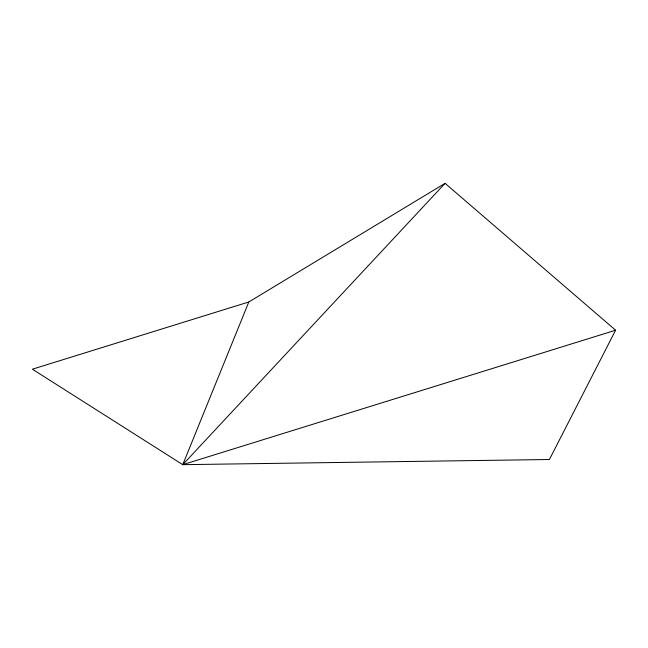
<?xml version="1.0" encoding="UTF-8"?>
<svg xmlns="http://www.w3.org/2000/svg" width="648" height="648" viewBox="0 0 648 648"><rect width="100%" height="100%" fill="white"/><g stroke="black" fill="none" stroke-linecap="round" stroke-linejoin="round"><path stroke-width="0.97" d="M615.6 330.221L182.752 464.673L248.824 301.976L445.079 183.327L615.6 330.221L549.415 459.505L182.752 464.673L32.4 369.198L248.824 301.976M182.752 464.673L445.079 183.327"/></g></svg>
